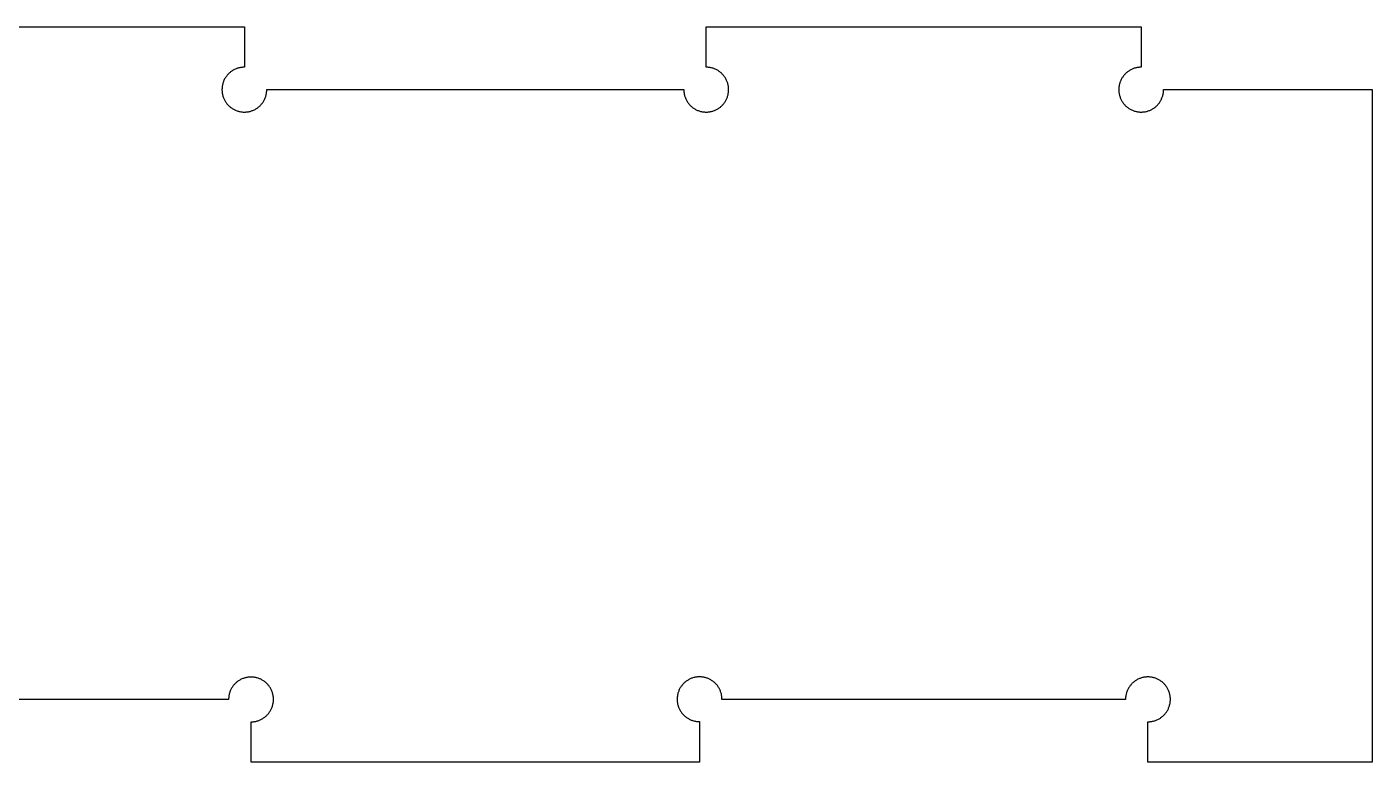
# Model space of a CAD drawing. Header units: millimetres. Extents: x 0 to 60, y 0 to 72.3.
# Drawn here: x 30 to 60, y 19.09 to 35.49 of the extents above; entities that cross this region are included whole.
import ezdxf

# ---------------------------------------------------------------- set-up
doc = ezdxf.new("R2010")
doc.units = ezdxf.units.MM
doc.layers.add('Default', color=18, linetype='Continuous', true_color=0x000000)

msp = doc.modelspace()

# ---------------------------------------------------------------- linework, layer by layer
at = {"layer": 'Default'}
for p, q in [((25.15, 35.492), (34.85, 35.492)), ((34.85, 35.492), (34.85, 34.592)), ((45.15, 34.592), (45.15, 35.492)), ((45.15, 35.492), (54.85, 35.492)), ((54.85, 35.492), (54.85, 34.592)), ((34.572, 34.508), (34.558, 34.498)), ((34.587, 34.517), (34.572, 34.508)), ((34.602, 34.526), (34.587, 34.517)), ((34.617, 34.534), (34.602, 34.526)), ((34.632, 34.542), (34.617, 34.534)), ((34.648, 34.549), (34.632, 34.542)), ((34.664, 34.556), (34.648, 34.549)), ((34.68, 34.562), (34.664, 34.556)), ((34.697, 34.568), (34.68, 34.562)), ((34.713, 34.573), (34.697, 34.568)), ((34.73, 34.577), (34.713, 34.573)), ((34.747, 34.581), (34.73, 34.577)), ((34.764, 34.584), (34.747, 34.581)), ((34.781, 34.587), (34.764, 34.584)), ((34.798, 34.589), (34.781, 34.587)), ((34.815, 34.591), (34.798, 34.589)), ((34.833, 34.592), (34.815, 34.591)), ((34.85, 34.592), (34.833, 34.592)), ((45.167, 34.592), (45.15, 34.592)), ((45.185, 34.591), (45.167, 34.592)), ((45.202, 34.589), (45.185, 34.591)), ((45.219, 34.587), (45.202, 34.589)), ((45.236, 34.584), (45.219, 34.587)), ((45.253, 34.581), (45.236, 34.584)), ((45.27, 34.577), (45.253, 34.581)), ((45.287, 34.573), (45.27, 34.577)), ((45.303, 34.568), (45.287, 34.573)), ((45.32, 34.562), (45.303, 34.568)), ((45.336, 34.556), (45.32, 34.562)), ((45.352, 34.549), (45.336, 34.556)), ((45.368, 34.542), (45.352, 34.549)), ((45.383, 34.534), (45.368, 34.542)), ((45.398, 34.526), (45.383, 34.534)), ((45.413, 34.517), (45.398, 34.526)), ((45.428, 34.508), (45.413, 34.517)), ((45.442, 34.498), (45.428, 34.508)), ((54.572, 34.508), (54.558, 34.498)), ((54.587, 34.517), (54.572, 34.508)), ((54.602, 34.526), (54.587, 34.517)), ((54.617, 34.534), (54.602, 34.526)), ((54.632, 34.542), (54.617, 34.534)), ((54.648, 34.549), (54.632, 34.542)), ((54.664, 34.556), (54.648, 34.549)), ((54.68, 34.562), (54.664, 34.556)), ((54.697, 34.568), (54.68, 34.562)), ((54.713, 34.573), (54.697, 34.568)), ((54.73, 34.577), (54.713, 34.573)), ((54.747, 34.581), (54.73, 34.577)), ((54.764, 34.584), (54.747, 34.581)), ((54.781, 34.587), (54.764, 34.584)), ((54.798, 34.589), (54.781, 34.587)), ((54.815, 34.591), (54.798, 34.589)), ((54.833, 34.592), (54.815, 34.591)), ((54.85, 34.592), (54.833, 34.592)), ((34.362, 34.201), (34.359, 34.184)), ((34.366, 34.218), (34.362, 34.201)), ((34.371, 34.234), (34.366, 34.218)), ((34.376, 34.251), (34.371, 34.234)), ((34.382, 34.267), (34.376, 34.251)), ((34.388, 34.283), (34.382, 34.267)), ((34.395, 34.299), (34.388, 34.283)), ((34.402, 34.315), (34.395, 34.299)), ((34.41, 34.33), (34.402, 34.315)), ((34.419, 34.345), (34.41, 34.33)), ((34.428, 34.36), (34.419, 34.345)), ((34.438, 34.374), (34.428, 34.36)), ((34.448, 34.389), (34.438, 34.374)), ((34.458, 34.402), (34.448, 34.389)), ((34.469, 34.416), (34.458, 34.402)), ((34.48, 34.429), (34.469, 34.416)), ((34.492, 34.441), (34.48, 34.429)), ((34.505, 34.454), (34.492, 34.441)), ((34.517, 34.465), (34.505, 34.454)), ((34.531, 34.477), (34.517, 34.465)), ((34.544, 34.487), (34.531, 34.477)), ((34.558, 34.498), (34.544, 34.487)), ((45.456, 34.487), (45.442, 34.498)), ((45.469, 34.477), (45.456, 34.487)), ((45.483, 34.465), (45.469, 34.477)), ((45.495, 34.454), (45.483, 34.465)), ((45.508, 34.441), (45.495, 34.454)), ((45.52, 34.429), (45.508, 34.441)), ((45.531, 34.416), (45.52, 34.429)), ((45.542, 34.402), (45.531, 34.416)), ((45.552, 34.389), (45.542, 34.402)), ((45.562, 34.374), (45.552, 34.389)), ((45.572, 34.36), (45.562, 34.374)), ((45.581, 34.345), (45.572, 34.36)), ((45.59, 34.33), (45.581, 34.345)), ((45.598, 34.315), (45.59, 34.33)), ((45.605, 34.299), (45.598, 34.315)), ((45.612, 34.283), (45.605, 34.299)), ((45.618, 34.267), (45.612, 34.283)), ((45.624, 34.251), (45.618, 34.267)), ((45.629, 34.234), (45.624, 34.251)), ((45.634, 34.218), (45.629, 34.234)), ((45.638, 34.201), (45.634, 34.218)), ((45.641, 34.184), (45.638, 34.201)), ((54.362, 34.201), (54.359, 34.184)), ((54.366, 34.218), (54.362, 34.201)), ((54.371, 34.234), (54.366, 34.218)), ((54.376, 34.251), (54.371, 34.234)), ((54.382, 34.267), (54.376, 34.251)), ((54.388, 34.283), (54.382, 34.267)), ((54.395, 34.299), (54.388, 34.283)), ((54.402, 34.315), (54.395, 34.299)), ((54.41, 34.33), (54.402, 34.315)), ((54.419, 34.345), (54.41, 34.33)), ((54.428, 34.36), (54.419, 34.345)), ((54.438, 34.374), (54.428, 34.36)), ((54.448, 34.389), (54.438, 34.374)), ((54.458, 34.402), (54.448, 34.389)), ((54.469, 34.416), (54.458, 34.402)), ((54.48, 34.429), (54.469, 34.416)), ((54.492, 34.441), (54.48, 34.429)), ((54.505, 34.454), (54.492, 34.441)), ((54.517, 34.465), (54.505, 34.454)), ((54.531, 34.477), (54.517, 34.465)), ((54.544, 34.487), (54.531, 34.477)), ((54.558, 34.498), (54.544, 34.487)), ((34.351, 34.115), (34.35, 34.098)), ((34.35, 34.098), (34.35, 34.08)), ((34.35, 34.08), (34.351, 34.063)), ((34.352, 34.132), (34.351, 34.115)), ((34.351, 34.063), (34.352, 34.046)), ((34.353, 34.15), (34.352, 34.132)), ((34.352, 34.046), (34.354, 34.029)), ((34.356, 34.167), (34.353, 34.15)), ((34.354, 34.029), (34.357, 34.011)), ((34.359, 34.184), (34.356, 34.167)), ((34.357, 34.011), (34.36, 33.994)), ((34.36, 33.994), (34.363, 33.977)), ((34.363, 33.977), (34.368, 33.961)), ((34.368, 33.961), (34.372, 33.944)), ((34.372, 33.944), (34.378, 33.928)), ((34.378, 33.928), (34.384, 33.911)), ((34.384, 33.911), (34.39, 33.895)), ((35.307, 33.89), (35.314, 33.906)), ((35.314, 33.906), (35.32, 33.922)), ((35.32, 33.922), (35.326, 33.938)), ((35.326, 33.938), (35.331, 33.955)), ((35.331, 33.955), (35.335, 33.972)), ((35.335, 33.972), (35.339, 33.989)), ((35.339, 33.989), (35.343, 34.006)), ((35.343, 34.006), (35.345, 34.023)), ((35.345, 34.023), (35.347, 34.04)), ((35.347, 34.04), (35.349, 34.057)), ((35.349, 34.057), (35.35, 34.075)), ((35.35, 34.075), (35.35, 34.092)), ((35.35, 34.092), (44.65, 34.092)), ((44.65, 34.092), (44.65, 34.075)), ((44.65, 34.075), (44.651, 34.057)), ((44.651, 34.057), (44.653, 34.04)), ((44.653, 34.04), (44.655, 34.023)), ((44.655, 34.023), (44.657, 34.006)), ((44.657, 34.006), (44.661, 33.989)), ((44.661, 33.989), (44.665, 33.972)), ((44.665, 33.972), (44.669, 33.955)), ((44.669, 33.955), (44.674, 33.938)), ((44.674, 33.938), (44.68, 33.922)), ((44.68, 33.922), (44.686, 33.906)), ((44.686, 33.906), (44.693, 33.89)), ((45.61, 33.895), (45.616, 33.911)), ((45.616, 33.911), (45.622, 33.928)), ((45.622, 33.928), (45.628, 33.944)), ((45.628, 33.944), (45.632, 33.961)), ((45.632, 33.961), (45.637, 33.977)), ((45.637, 33.977), (45.64, 33.994)), ((45.64, 33.994), (45.643, 34.011)), ((45.644, 34.167), (45.641, 34.184)), ((45.643, 34.011), (45.646, 34.029)), ((45.647, 34.15), (45.644, 34.167)), ((45.646, 34.029), (45.648, 34.046)), ((45.648, 34.132), (45.647, 34.15)), ((45.649, 34.115), (45.648, 34.132)), ((45.648, 34.046), (45.649, 34.063)), ((45.65, 34.098), (45.649, 34.115)), ((45.649, 34.063), (45.65, 34.08)), ((45.65, 34.08), (45.65, 34.098)), ((54.351, 34.115), (54.35, 34.098)), ((54.35, 34.098), (54.35, 34.08)), ((54.35, 34.08), (54.351, 34.063)), ((54.352, 34.132), (54.351, 34.115)), ((54.351, 34.063), (54.352, 34.046)), ((54.353, 34.15), (54.352, 34.132)), ((54.352, 34.046), (54.354, 34.029)), ((54.356, 34.167), (54.353, 34.15)), ((54.354, 34.029), (54.357, 34.011)), ((54.359, 34.184), (54.356, 34.167)), ((54.357, 34.011), (54.36, 33.994)), ((54.36, 33.994), (54.363, 33.977)), ((54.363, 33.977), (54.368, 33.961)), ((54.368, 33.961), (54.372, 33.944)), ((54.372, 33.944), (54.378, 33.928)), ((54.378, 33.928), (54.384, 33.911)), ((54.384, 33.911), (54.39, 33.895)), ((55.307, 33.89), (55.314, 33.906)), ((55.314, 33.906), (55.32, 33.922)), ((55.32, 33.922), (55.326, 33.938)), ((55.326, 33.938), (55.331, 33.955)), ((55.331, 33.955), (55.335, 33.972)), ((55.335, 33.972), (55.339, 33.989)), ((55.339, 33.989), (55.343, 34.006)), ((55.343, 34.006), (55.345, 34.023)), ((55.345, 34.023), (55.347, 34.04)), ((55.347, 34.04), (55.349, 34.057)), ((55.349, 34.057), (55.35, 34.075)), ((55.35, 34.075), (55.35, 34.092)), ((55.35, 34.092), (60, 34.092)), ((60, 34.092), (60, 19.092)), ((34.39, 33.895), (34.397, 33.879)), ((34.397, 33.879), (34.405, 33.864)), ((34.405, 33.864), (34.413, 33.849)), ((34.413, 33.849), (34.422, 33.834)), ((34.422, 33.834), (34.431, 33.819)), ((34.431, 33.819), (34.441, 33.805)), ((34.441, 33.805), (34.451, 33.791)), ((34.451, 33.791), (34.462, 33.777)), ((34.462, 33.777), (34.473, 33.764)), ((34.473, 33.764), (34.484, 33.751)), ((34.484, 33.751), (34.496, 33.738)), ((34.496, 33.738), (34.509, 33.726)), ((34.509, 33.726), (34.522, 33.715)), ((34.522, 33.715), (34.535, 33.704)), ((34.535, 33.704), (34.549, 33.693)), ((34.549, 33.693), (34.563, 33.683)), ((34.563, 33.683), (34.577, 33.673)), ((34.577, 33.673), (34.592, 33.664)), ((34.592, 33.664), (34.607, 33.655)), ((34.607, 33.655), (34.622, 33.647)), ((34.622, 33.647), (34.638, 33.639)), ((34.638, 33.639), (34.653, 33.632)), ((34.653, 33.632), (34.669, 33.626)), ((34.669, 33.626), (34.686, 33.62)), ((34.686, 33.62), (34.702, 33.614)), ((34.702, 33.614), (34.719, 33.609)), ((34.719, 33.609), (34.736, 33.605)), ((34.736, 33.605), (34.752, 33.601)), ((34.752, 33.601), (34.77, 33.598)), ((34.925, 33.598), (34.942, 33.6)), ((34.942, 33.6), (34.959, 33.604)), ((34.959, 33.604), (34.976, 33.608)), ((34.976, 33.608), (34.992, 33.613)), ((34.992, 33.613), (35.009, 33.618)), ((35.009, 33.618), (35.025, 33.624)), ((35.025, 33.624), (35.041, 33.63)), ((35.041, 33.63), (35.057, 33.637)), ((35.057, 33.637), (35.073, 33.644)), ((35.073, 33.644), (35.088, 33.652)), ((35.088, 33.652), (35.103, 33.661)), ((35.103, 33.661), (35.118, 33.67)), ((35.118, 33.67), (35.133, 33.679)), ((35.133, 33.679), (35.147, 33.689)), ((35.147, 33.689), (35.16, 33.7)), ((35.16, 33.7), (35.174, 33.711)), ((35.174, 33.711), (35.187, 33.722)), ((35.187, 33.722), (35.199, 33.734)), ((35.199, 33.734), (35.212, 33.747)), ((35.212, 33.747), (35.223, 33.759)), ((35.223, 33.759), (35.235, 33.772)), ((35.235, 33.772), (35.246, 33.786)), ((35.246, 33.786), (35.256, 33.8)), ((35.256, 33.8), (35.266, 33.814)), ((35.266, 33.814), (35.275, 33.829)), ((35.275, 33.829), (35.284, 33.844)), ((35.284, 33.844), (35.292, 33.859)), ((35.292, 33.859), (35.3, 33.874)), ((35.3, 33.874), (35.307, 33.89)), ((44.693, 33.89), (44.7, 33.874)), ((44.7, 33.874), (44.708, 33.859)), ((44.708, 33.859), (44.716, 33.844)), ((44.716, 33.844), (44.725, 33.829)), ((44.725, 33.829), (44.734, 33.814)), ((44.734, 33.814), (44.744, 33.8)), ((44.744, 33.8), (44.754, 33.786)), ((44.754, 33.786), (44.765, 33.772)), ((44.765, 33.772), (44.777, 33.759)), ((44.777, 33.759), (44.788, 33.747)), ((44.788, 33.747), (44.801, 33.734)), ((44.801, 33.734), (44.813, 33.722)), ((44.813, 33.722), (44.826, 33.711)), ((44.826, 33.711), (44.84, 33.7)), ((44.84, 33.7), (44.853, 33.689)), ((44.853, 33.689), (44.867, 33.679)), ((44.867, 33.679), (44.882, 33.67)), ((44.882, 33.67), (44.897, 33.661)), ((44.897, 33.661), (44.912, 33.652)), ((44.912, 33.652), (44.927, 33.644)), ((44.927, 33.644), (44.943, 33.637)), ((44.943, 33.637), (44.959, 33.63)), ((44.959, 33.63), (44.975, 33.624)), ((44.975, 33.624), (44.991, 33.618)), ((44.991, 33.618), (45.008, 33.613)), ((45.008, 33.613), (45.024, 33.608)), ((45.024, 33.608), (45.041, 33.604)), ((45.041, 33.604), (45.058, 33.6)), ((45.058, 33.6), (45.075, 33.598)), ((45.23, 33.598), (45.248, 33.601)), ((45.248, 33.601), (45.264, 33.605)), ((45.264, 33.605), (45.281, 33.609)), ((45.281, 33.609), (45.298, 33.614)), ((45.298, 33.614), (45.314, 33.62)), ((45.314, 33.62), (45.331, 33.626)), ((45.331, 33.626), (45.347, 33.632)), ((45.347, 33.632), (45.362, 33.639)), ((45.362, 33.639), (45.378, 33.647)), ((45.378, 33.647), (45.393, 33.655)), ((45.393, 33.655), (45.408, 33.664)), ((45.408, 33.664), (45.423, 33.673)), ((45.423, 33.673), (45.437, 33.683)), ((45.437, 33.683), (45.451, 33.693)), ((45.451, 33.693), (45.465, 33.704)), ((45.465, 33.704), (45.478, 33.715)), ((45.478, 33.715), (45.491, 33.726)), ((45.491, 33.726), (45.504, 33.738)), ((45.504, 33.738), (45.516, 33.751)), ((45.516, 33.751), (45.527, 33.764)), ((45.527, 33.764), (45.538, 33.777)), ((45.538, 33.777), (45.549, 33.791)), ((45.549, 33.791), (45.559, 33.805)), ((45.559, 33.805), (45.569, 33.819)), ((45.569, 33.819), (45.578, 33.834)), ((45.578, 33.834), (45.587, 33.849)), ((45.587, 33.849), (45.595, 33.864)), ((45.595, 33.864), (45.603, 33.879)), ((45.603, 33.879), (45.61, 33.895)), ((54.39, 33.895), (54.397, 33.879)), ((54.397, 33.879), (54.405, 33.864)), ((54.405, 33.864), (54.413, 33.849)), ((54.413, 33.849), (54.422, 33.834)), ((54.422, 33.834), (54.431, 33.819)), ((54.431, 33.819), (54.441, 33.805)), ((54.441, 33.805), (54.451, 33.791)), ((54.451, 33.791), (54.462, 33.777)), ((54.462, 33.777), (54.473, 33.764)), ((54.473, 33.764), (54.484, 33.751)), ((54.484, 33.751), (54.496, 33.738)), ((54.496, 33.738), (54.509, 33.726)), ((54.509, 33.726), (54.522, 33.715)), ((54.522, 33.715), (54.535, 33.704)), ((54.535, 33.704), (54.549, 33.693)), ((54.549, 33.693), (54.563, 33.683)), ((54.563, 33.683), (54.577, 33.673)), ((54.577, 33.673), (54.592, 33.664)), ((54.592, 33.664), (54.607, 33.655)), ((54.607, 33.655), (54.622, 33.647)), ((54.622, 33.647), (54.638, 33.639)), ((54.638, 33.639), (54.653, 33.632)), ((54.653, 33.632), (54.669, 33.626)), ((54.669, 33.626), (54.686, 33.62)), ((54.686, 33.62), (54.702, 33.614)), ((54.702, 33.614), (54.719, 33.609)), ((54.719, 33.609), (54.736, 33.605)), ((54.736, 33.605), (54.752, 33.601)), ((54.752, 33.601), (54.77, 33.598)), ((54.925, 33.598), (54.942, 33.6)), ((54.942, 33.6), (54.959, 33.604)), ((54.959, 33.604), (54.976, 33.608)), ((54.976, 33.608), (54.992, 33.613)), ((54.992, 33.613), (55.009, 33.618)), ((55.009, 33.618), (55.025, 33.624)), ((55.025, 33.624), (55.041, 33.63)), ((55.041, 33.63), (55.057, 33.637)), ((55.057, 33.637), (55.073, 33.644)), ((55.073, 33.644), (55.088, 33.652)), ((55.088, 33.652), (55.103, 33.661)), ((55.103, 33.661), (55.118, 33.67)), ((55.118, 33.67), (55.133, 33.679)), ((55.133, 33.679), (55.147, 33.689)), ((55.147, 33.689), (55.16, 33.7)), ((55.16, 33.7), (55.174, 33.711)), ((55.174, 33.711), (55.187, 33.722)), ((55.187, 33.722), (55.199, 33.734)), ((55.199, 33.734), (55.212, 33.747)), ((55.212, 33.747), (55.223, 33.759)), ((55.223, 33.759), (55.235, 33.772)), ((55.235, 33.772), (55.246, 33.786)), ((55.246, 33.786), (55.256, 33.8)), ((55.256, 33.8), (55.266, 33.814)), ((55.266, 33.814), (55.275, 33.829)), ((55.275, 33.829), (55.284, 33.844)), ((55.284, 33.844), (55.292, 33.859)), ((55.292, 33.859), (55.3, 33.874)), ((55.3, 33.874), (55.307, 33.89)), ((34.77, 33.598), (34.787, 33.596)), ((34.787, 33.596), (34.804, 33.594)), ((34.804, 33.594), (34.821, 33.593)), ((34.821, 33.593), (34.838, 33.592)), ((34.838, 33.592), (34.856, 33.592)), ((34.856, 33.592), (34.873, 33.592)), ((34.873, 33.592), (34.89, 33.594)), ((34.89, 33.594), (34.908, 33.595)), ((34.908, 33.595), (34.925, 33.598)), ((45.075, 33.598), (45.092, 33.595)), ((45.092, 33.595), (45.11, 33.594)), ((45.11, 33.594), (45.127, 33.592)), ((45.127, 33.592), (45.144, 33.592)), ((45.144, 33.592), (45.162, 33.592)), ((45.162, 33.592), (45.179, 33.593)), ((45.179, 33.593), (45.196, 33.594)), ((45.196, 33.594), (45.213, 33.596)), ((45.213, 33.596), (45.23, 33.598)), ((54.77, 33.598), (54.787, 33.596)), ((54.787, 33.596), (54.804, 33.594)), ((54.804, 33.594), (54.821, 33.593)), ((54.821, 33.593), (54.838, 33.592)), ((54.838, 33.592), (54.856, 33.592)), ((54.856, 33.592), (54.873, 33.592)), ((54.873, 33.592), (54.89, 33.594)), ((54.89, 33.594), (54.908, 33.595)), ((54.908, 33.595), (54.925, 33.598)), ((34.55, 20.711), (34.542, 20.695)), ((34.558, 20.726), (34.55, 20.711)), ((34.566, 20.741), (34.558, 20.726)), ((34.575, 20.756), (34.566, 20.741)), ((34.585, 20.771), (34.575, 20.756)), ((34.595, 20.785), (34.585, 20.771)), ((34.605, 20.799), (34.595, 20.785)), ((34.617, 20.812), (34.605, 20.799)), ((34.628, 20.825), (34.617, 20.812)), ((34.64, 20.838), (34.628, 20.825)), ((34.652, 20.85), (34.64, 20.838)), ((34.665, 20.862), (34.652, 20.85)), ((34.678, 20.874), (34.665, 20.862)), ((34.692, 20.885), (34.678, 20.874)), ((34.706, 20.895), (34.692, 20.885)), ((34.72, 20.905), (34.706, 20.895)), ((34.735, 20.914), (34.72, 20.905)), ((34.75, 20.923), (34.735, 20.914)), ((34.765, 20.932), (34.75, 20.923)), ((34.78, 20.94), (34.765, 20.932)), ((34.796, 20.947), (34.78, 20.94)), ((34.812, 20.954), (34.796, 20.947)), ((34.829, 20.96), (34.812, 20.954)), ((34.845, 20.966), (34.829, 20.96)), ((34.862, 20.971), (34.845, 20.966)), ((34.879, 20.975), (34.862, 20.971)), ((34.896, 20.979), (34.879, 20.975)), ((34.913, 20.982), (34.896, 20.979)), ((34.93, 20.985), (34.913, 20.982)), ((34.947, 20.987), (34.93, 20.985)), ((34.965, 20.989), (34.947, 20.987)), ((34.982, 20.989), (34.965, 20.989)), ((34.999, 20.99), (34.982, 20.989)), ((35.017, 20.989), (34.999, 20.99)), ((35.034, 20.988), (35.017, 20.989)), ((35.052, 20.987), (35.034, 20.988)), ((35.069, 20.985), (35.052, 20.987)), ((35.086, 20.982), (35.069, 20.985)), ((35.103, 20.979), (35.086, 20.982)), ((35.12, 20.975), (35.103, 20.979)), ((35.137, 20.97), (35.12, 20.975)), ((35.154, 20.965), (35.137, 20.97)), ((35.17, 20.959), (35.154, 20.965)), ((35.186, 20.953), (35.17, 20.959)), ((35.202, 20.946), (35.186, 20.953)), ((35.218, 20.939), (35.202, 20.946)), ((35.234, 20.931), (35.218, 20.939)), ((35.249, 20.922), (35.234, 20.931)), ((35.264, 20.913), (35.249, 20.922)), ((35.278, 20.904), (35.264, 20.913)), ((35.293, 20.894), (35.278, 20.904)), ((35.307, 20.883), (35.293, 20.894)), ((35.32, 20.872), (35.307, 20.883)), ((35.333, 20.861), (35.32, 20.872)), ((35.346, 20.849), (35.333, 20.861)), ((35.358, 20.837), (35.346, 20.849)), ((35.37, 20.824), (35.358, 20.837)), ((35.382, 20.811), (35.37, 20.824)), ((35.393, 20.797), (35.382, 20.811)), ((35.403, 20.783), (35.393, 20.797)), ((35.413, 20.769), (35.403, 20.783)), ((35.423, 20.755), (35.413, 20.769)), ((35.432, 20.74), (35.423, 20.755)), ((35.44, 20.724), (35.432, 20.74)), ((35.448, 20.709), (35.44, 20.724)), ((35.455, 20.693), (35.448, 20.709)), ((44.549, 20.708), (44.542, 20.692)), ((44.557, 20.723), (44.549, 20.708)), ((44.565, 20.739), (44.557, 20.723)), ((44.574, 20.754), (44.565, 20.739)), ((44.583, 20.768), (44.574, 20.754)), ((44.593, 20.783), (44.583, 20.768)), ((44.603, 20.796), (44.593, 20.783)), ((44.614, 20.81), (44.603, 20.796)), ((44.625, 20.823), (44.614, 20.81)), ((44.637, 20.836), (44.625, 20.823)), ((44.649, 20.849), (44.637, 20.836)), ((44.662, 20.861), (44.649, 20.849)), ((44.674, 20.872), (44.662, 20.861)), ((44.688, 20.883), (44.674, 20.872)), ((44.701, 20.894), (44.688, 20.883)), ((44.715, 20.904), (44.701, 20.894)), ((44.73, 20.914), (44.715, 20.904)), ((44.745, 20.923), (44.73, 20.914)), ((44.76, 20.931), (44.745, 20.923)), ((44.775, 20.94), (44.76, 20.931)), ((44.79, 20.947), (44.775, 20.94)), ((44.806, 20.954), (44.79, 20.947)), ((44.822, 20.961), (44.806, 20.954)), ((44.839, 20.967), (44.822, 20.961)), ((44.855, 20.972), (44.839, 20.967)), ((44.872, 20.977), (44.855, 20.972)), ((44.889, 20.981), (44.872, 20.977)), ((44.906, 20.985), (44.889, 20.981)), ((44.923, 20.988), (44.906, 20.985)), ((44.94, 20.99), (44.923, 20.988)), ((44.957, 20.992), (44.94, 20.99)), ((44.974, 20.993), (44.957, 20.992)), ((44.992, 20.994), (44.974, 20.993)), ((45.009, 20.994), (44.992, 20.994)), ((45.026, 20.993), (45.009, 20.994)), ((45.044, 20.992), (45.026, 20.993)), ((45.061, 20.99), (45.044, 20.992)), ((45.078, 20.988), (45.061, 20.99)), ((45.095, 20.985), (45.078, 20.988)), ((45.112, 20.981), (45.095, 20.985)), ((45.129, 20.977), (45.112, 20.981)), ((45.145, 20.973), (45.129, 20.977)), ((45.162, 20.967), (45.145, 20.973)), ((45.178, 20.961), (45.162, 20.967)), ((45.194, 20.955), (45.178, 20.961)), ((45.21, 20.948), (45.194, 20.955)), ((45.226, 20.941), (45.21, 20.948)), ((45.241, 20.933), (45.226, 20.941)), ((45.256, 20.924), (45.241, 20.933)), ((45.271, 20.915), (45.256, 20.924)), ((45.285, 20.905), (45.271, 20.915)), ((45.3, 20.895), (45.285, 20.905)), ((45.313, 20.885), (45.3, 20.895)), ((45.327, 20.874), (45.313, 20.885)), ((45.34, 20.862), (45.327, 20.874)), ((45.352, 20.85), (45.34, 20.862)), ((45.364, 20.838), (45.352, 20.85)), ((45.376, 20.825), (45.364, 20.838)), ((45.387, 20.812), (45.376, 20.825)), ((45.398, 20.798), (45.387, 20.812)), ((45.408, 20.784), (45.398, 20.798)), ((45.418, 20.77), (45.408, 20.784)), ((45.427, 20.755), (45.418, 20.77)), ((45.436, 20.741), (45.427, 20.755)), ((45.445, 20.725), (45.436, 20.741)), ((45.452, 20.71), (45.445, 20.725)), ((45.46, 20.694), (45.452, 20.71)), ((54.552, 20.71), (54.544, 20.694)), ((54.559, 20.725), (54.552, 20.71)), ((54.568, 20.74), (54.559, 20.725)), ((54.577, 20.755), (54.568, 20.74)), ((54.586, 20.77), (54.577, 20.755)), ((54.596, 20.784), (54.586, 20.77)), ((54.606, 20.798), (54.596, 20.784)), ((54.617, 20.811), (54.606, 20.798)), ((54.629, 20.825), (54.617, 20.811)), ((54.64, 20.837), (54.629, 20.825)), ((54.652, 20.85), (54.64, 20.837)), ((54.665, 20.861), (54.652, 20.85)), ((54.678, 20.873), (54.665, 20.861)), ((54.692, 20.884), (54.678, 20.873)), ((54.705, 20.894), (54.692, 20.884)), ((54.719, 20.904), (54.705, 20.894)), ((54.734, 20.914), (54.719, 20.904)), ((54.749, 20.923), (54.734, 20.914)), ((54.764, 20.931), (54.749, 20.923)), ((54.779, 20.939), (54.764, 20.931)), ((54.795, 20.947), (54.779, 20.939)), ((54.811, 20.954), (54.795, 20.947)), ((54.827, 20.96), (54.811, 20.954)), ((54.843, 20.966), (54.827, 20.96)), ((54.86, 20.971), (54.843, 20.966)), ((54.877, 20.976), (54.86, 20.971)), ((54.893, 20.98), (54.877, 20.976)), ((54.91, 20.983), (54.893, 20.98)), ((54.927, 20.986), (54.91, 20.983)), ((54.945, 20.988), (54.927, 20.986)), ((54.962, 20.99), (54.945, 20.988)), ((54.979, 20.991), (54.962, 20.99)), ((54.997, 20.992), (54.979, 20.991)), ((55.014, 20.991), (54.997, 20.992)), ((55.031, 20.991), (55.014, 20.991)), ((55.048, 20.989), (55.031, 20.991)), ((55.066, 20.987), (55.048, 20.989)), ((55.083, 20.985), (55.066, 20.987)), ((55.1, 20.982), (55.083, 20.985)), ((55.117, 20.978), (55.1, 20.982)), ((55.134, 20.974), (55.117, 20.978)), ((55.15, 20.969), (55.134, 20.974)), ((55.167, 20.964), (55.15, 20.969)), ((55.183, 20.958), (55.167, 20.964)), ((55.199, 20.951), (55.183, 20.958)), ((55.215, 20.944), (55.199, 20.951)), ((55.23, 20.936), (55.215, 20.944)), ((55.246, 20.928), (55.23, 20.936)), ((55.261, 20.919), (55.246, 20.928)), ((55.275, 20.91), (55.261, 20.919)), ((55.29, 20.9), (55.275, 20.91)), ((55.304, 20.89), (55.29, 20.9)), ((55.317, 20.879), (55.304, 20.89)), ((55.33, 20.868), (55.317, 20.879)), ((55.343, 20.857), (55.33, 20.868)), ((55.356, 20.844), (55.343, 20.857)), ((55.368, 20.832), (55.356, 20.844)), ((55.379, 20.819), (55.368, 20.832)), ((55.391, 20.806), (55.379, 20.819)), ((55.401, 20.792), (55.391, 20.806)), ((55.411, 20.778), (55.401, 20.792)), ((55.421, 20.764), (55.411, 20.778)), ((55.43, 20.749), (55.421, 20.764)), ((55.439, 20.734), (55.43, 20.749)), ((55.447, 20.719), (55.439, 20.734)), ((55.455, 20.703), (55.447, 20.719)), ((55.462, 20.687), (55.455, 20.703)), ((34.498, 20.492), (25.498, 20.492)), ((34.499, 20.509), (34.498, 20.492)), ((34.5, 20.527), (34.499, 20.509)), ((34.501, 20.544), (34.5, 20.527)), ((34.504, 20.561), (34.501, 20.544)), ((34.506, 20.579), (34.504, 20.561)), ((34.51, 20.596), (34.506, 20.579)), ((34.514, 20.613), (34.51, 20.596)), ((34.518, 20.629), (34.514, 20.613)), ((34.524, 20.646), (34.518, 20.629)), ((34.529, 20.663), (34.524, 20.646)), ((34.536, 20.679), (34.529, 20.663)), ((34.542, 20.695), (34.536, 20.679)), ((35.462, 20.677), (35.455, 20.693)), ((35.468, 20.661), (35.462, 20.677)), ((35.474, 20.644), (35.468, 20.661)), ((35.479, 20.628), (35.474, 20.644)), ((35.484, 20.611), (35.479, 20.628)), ((35.488, 20.594), (35.484, 20.611)), ((35.491, 20.577), (35.488, 20.594)), ((35.488, 20.386), (35.491, 20.403)), ((35.494, 20.559), (35.491, 20.577)), ((35.491, 20.403), (35.494, 20.421)), ((35.496, 20.542), (35.494, 20.559)), ((35.494, 20.421), (35.496, 20.438)), ((35.497, 20.525), (35.496, 20.542)), ((35.496, 20.438), (35.497, 20.455)), ((35.498, 20.507), (35.497, 20.525)), ((35.497, 20.455), (35.498, 20.473)), ((35.498, 20.49), (35.498, 20.507)), ((35.498, 20.473), (35.498, 20.49)), ((44.502, 20.507), (44.501, 20.49)), ((44.501, 20.49), (44.502, 20.472)), ((44.504, 20.542), (44.502, 20.524)), ((44.502, 20.524), (44.502, 20.507)), ((44.502, 20.472), (44.503, 20.455)), ((44.503, 20.455), (44.505, 20.438)), ((44.506, 20.559), (44.504, 20.542)), ((44.505, 20.438), (44.507, 20.421)), ((44.508, 20.576), (44.506, 20.559)), ((44.507, 20.421), (44.51, 20.403)), ((44.511, 20.593), (44.508, 20.576)), ((44.51, 20.403), (44.513, 20.387)), ((44.515, 20.61), (44.511, 20.593)), ((44.519, 20.627), (44.515, 20.61)), ((44.524, 20.643), (44.519, 20.627)), ((44.53, 20.66), (44.524, 20.643)), ((44.536, 20.676), (44.53, 20.66)), ((44.542, 20.692), (44.536, 20.676)), ((45.466, 20.678), (45.46, 20.694)), ((45.472, 20.662), (45.466, 20.678)), ((45.478, 20.645), (45.472, 20.662)), ((45.483, 20.629), (45.478, 20.645)), ((45.487, 20.612), (45.483, 20.629)), ((45.491, 20.595), (45.487, 20.612)), ((45.494, 20.578), (45.491, 20.595)), ((45.497, 20.561), (45.494, 20.578)), ((45.499, 20.544), (45.497, 20.561)), ((45.5, 20.527), (45.499, 20.544)), ((45.501, 20.509), (45.5, 20.527)), ((45.501, 20.492), (45.501, 20.509)), ((54.502, 20.492), (45.501, 20.492)), ((54.503, 20.527), (54.502, 20.509)), ((54.502, 20.509), (54.502, 20.492)), ((54.504, 20.544), (54.503, 20.527)), ((54.506, 20.561), (54.504, 20.544)), ((54.509, 20.578), (54.506, 20.561)), ((54.512, 20.595), (54.509, 20.578)), ((54.516, 20.612), (54.512, 20.595)), ((54.521, 20.629), (54.516, 20.612)), ((54.526, 20.645), (54.521, 20.629)), ((54.531, 20.662), (54.526, 20.645)), ((54.538, 20.678), (54.531, 20.662)), ((54.544, 20.694), (54.538, 20.678)), ((55.468, 20.671), (55.462, 20.687)), ((55.474, 20.655), (55.468, 20.671)), ((55.48, 20.638), (55.474, 20.655)), ((55.484, 20.622), (55.48, 20.638)), ((55.489, 20.605), (55.484, 20.622)), ((55.492, 20.588), (55.489, 20.605)), ((55.495, 20.571), (55.492, 20.588)), ((55.493, 20.399), (55.496, 20.416)), ((55.498, 20.554), (55.495, 20.571)), ((55.496, 20.416), (55.498, 20.433)), ((55.5, 20.537), (55.498, 20.554)), ((55.498, 20.433), (55.5, 20.45)), ((55.501, 20.519), (55.5, 20.537)), ((55.5, 20.45), (55.501, 20.467)), ((55.501, 20.502), (55.501, 20.519)), ((55.502, 20.485), (55.501, 20.502)), ((55.501, 20.467), (55.502, 20.485)), ((35.307, 20.096), (35.321, 20.107)), ((35.321, 20.107), (35.334, 20.119)), ((35.334, 20.119), (35.346, 20.131)), ((35.346, 20.131), (35.359, 20.143)), ((35.359, 20.143), (35.371, 20.156)), ((35.371, 20.156), (35.382, 20.169)), ((35.382, 20.169), (35.393, 20.183)), ((35.393, 20.183), (35.403, 20.196)), ((35.403, 20.196), (35.413, 20.211)), ((35.413, 20.211), (35.423, 20.225)), ((35.423, 20.225), (35.432, 20.24)), ((35.432, 20.24), (35.44, 20.256)), ((35.44, 20.256), (35.448, 20.271)), ((35.448, 20.271), (35.455, 20.287)), ((35.455, 20.287), (35.462, 20.303)), ((35.462, 20.303), (35.469, 20.319)), ((35.469, 20.319), (35.474, 20.336)), ((35.474, 20.336), (35.479, 20.352)), ((35.479, 20.352), (35.484, 20.369)), ((35.484, 20.369), (35.488, 20.386)), ((44.513, 20.387), (44.517, 20.37)), ((44.517, 20.37), (44.522, 20.353)), ((44.522, 20.353), (44.527, 20.336)), ((44.527, 20.336), (44.533, 20.32)), ((44.533, 20.32), (44.539, 20.304)), ((44.539, 20.304), (44.546, 20.288)), ((44.546, 20.288), (44.553, 20.272)), ((44.553, 20.272), (44.561, 20.257)), ((44.561, 20.257), (44.57, 20.242)), ((44.57, 20.242), (44.579, 20.227)), ((44.579, 20.227), (44.588, 20.213)), ((44.588, 20.213), (44.598, 20.198)), ((44.598, 20.198), (44.609, 20.185)), ((44.609, 20.185), (44.619, 20.171)), ((44.619, 20.171), (44.631, 20.158)), ((44.631, 20.158), (44.643, 20.145)), ((44.643, 20.145), (44.655, 20.133)), ((44.655, 20.133), (44.668, 20.121)), ((44.668, 20.121), (44.681, 20.11)), ((44.681, 20.11), (44.694, 20.099)), ((55.306, 20.095), (55.32, 20.106)), ((55.32, 20.106), (55.333, 20.117)), ((55.333, 20.117), (55.346, 20.129)), ((55.346, 20.129), (55.358, 20.141)), ((55.358, 20.141), (55.37, 20.154)), ((55.37, 20.154), (55.382, 20.167)), ((55.382, 20.167), (55.393, 20.18)), ((55.393, 20.18), (55.403, 20.194)), ((55.403, 20.194), (55.413, 20.208)), ((55.413, 20.208), (55.423, 20.222)), ((55.423, 20.222), (55.432, 20.237)), ((55.432, 20.237), (55.441, 20.252)), ((55.441, 20.252), (55.449, 20.268)), ((55.449, 20.268), (55.456, 20.283)), ((55.456, 20.283), (55.463, 20.299)), ((55.463, 20.299), (55.469, 20.315)), ((55.469, 20.315), (55.475, 20.332)), ((55.475, 20.332), (55.481, 20.348)), ((55.481, 20.348), (55.485, 20.365)), ((55.485, 20.365), (55.489, 20.382)), ((55.489, 20.382), (55.493, 20.399)), ((35, 19.092), (35, 19.99)), ((35, 19.99), (35.017, 19.99)), ((35.017, 19.99), (35.035, 19.991)), ((35.035, 19.991), (35.052, 19.993)), ((35.052, 19.993), (35.069, 19.995)), ((35.069, 19.995), (35.087, 19.998)), ((35.087, 19.998), (35.104, 20.001)), ((35.104, 20.001), (35.121, 20.005)), ((35.121, 20.005), (35.138, 20.009)), ((35.138, 20.009), (35.154, 20.015)), ((35.154, 20.015), (35.171, 20.02)), ((35.171, 20.02), (35.187, 20.027)), ((35.187, 20.027), (35.203, 20.033)), ((35.203, 20.033), (35.219, 20.041)), ((35.219, 20.041), (35.234, 20.049)), ((35.234, 20.049), (35.249, 20.057)), ((35.249, 20.057), (35.264, 20.066)), ((35.264, 20.066), (35.279, 20.076)), ((35.279, 20.076), (35.293, 20.086)), ((35.293, 20.086), (35.307, 20.096)), ((44.694, 20.099), (44.708, 20.089)), ((44.708, 20.089), (44.722, 20.079)), ((44.722, 20.079), (44.737, 20.069)), ((44.737, 20.069), (44.752, 20.061)), ((44.752, 20.061), (44.767, 20.052)), ((44.767, 20.052), (44.782, 20.044)), ((44.782, 20.044), (44.798, 20.037)), ((44.798, 20.037), (44.814, 20.03)), ((44.814, 20.03), (44.83, 20.024)), ((44.83, 20.024), (44.847, 20.018)), ((44.847, 20.018), (44.863, 20.013)), ((44.863, 20.013), (44.88, 20.009)), ((44.88, 20.009), (44.897, 20.005)), ((44.897, 20.005), (44.914, 20.002)), ((44.914, 20.002), (44.931, 19.999)), ((44.931, 19.999), (44.948, 19.997)), ((44.948, 19.997), (44.965, 19.995)), ((44.965, 19.995), (44.983, 19.994)), ((44.983, 19.994), (45, 19.994)), ((45, 19.994), (45, 19.092)), ((55, 19.092), (55, 19.992)), ((55, 19.992), (55.017, 19.992)), ((55.017, 19.992), (55.035, 19.993)), ((55.035, 19.993), (55.052, 19.994)), ((55.052, 19.994), (55.069, 19.996)), ((55.069, 19.996), (55.086, 19.999)), ((55.086, 19.999), (55.103, 20.002)), ((55.103, 20.002), (55.12, 20.006)), ((55.12, 20.006), (55.137, 20.01)), ((55.137, 20.01), (55.154, 20.015)), ((55.154, 20.015), (55.17, 20.021)), ((55.17, 20.021), (55.186, 20.027)), ((55.186, 20.027), (55.202, 20.034)), ((55.202, 20.034), (55.218, 20.041)), ((55.218, 20.041), (55.233, 20.049)), ((55.233, 20.049), (55.249, 20.057)), ((55.249, 20.057), (55.264, 20.066)), ((55.264, 20.066), (55.278, 20.075)), ((55.278, 20.075), (55.292, 20.085)), ((55.292, 20.085), (55.306, 20.095)), ((45, 19.092), (35, 19.092)), ((60, 19.092), (55, 19.092))]:
    msp.add_line(p, q, dxfattribs=at)

doc.saveas('drawing.dxf')
